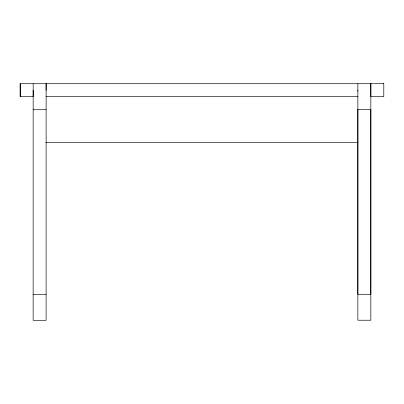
<?xml version="1.0" encoding="UTF-8"?>
<svg xmlns="http://www.w3.org/2000/svg" width="404" height="404" viewBox="0 0 404 404"><rect width="100%" height="100%" fill="white"/><g stroke="black" fill="none" stroke-linecap="round" stroke-linejoin="round"><path stroke-width="0.61" d="M33.168 90.193L33.184 96.682L20.2 96.677L20.2 83.709L383.8 83.709L383.785 96.677L370.832 96.677L370.832 83.704L370.832 320.226L357.858 320.226L357.858 83.704M46.112 90.259L46.112 83.774L46.112 320.296L33.138 320.296L33.168 83.709M357.858 91.031L357.858 90.193M383.346 83.709L383.785 83.709M46.157 96.677L357.858 96.677M33.138 109.716L46.112 109.716M45.975 142.476L358.04 142.481M33.138 294.354L46.112 294.354M20.2 83.709L20.215 96.682M357.858 109.646L357.858 294.284L370.832 294.284L370.832 109.646L357.858 109.646"/></g></svg>
